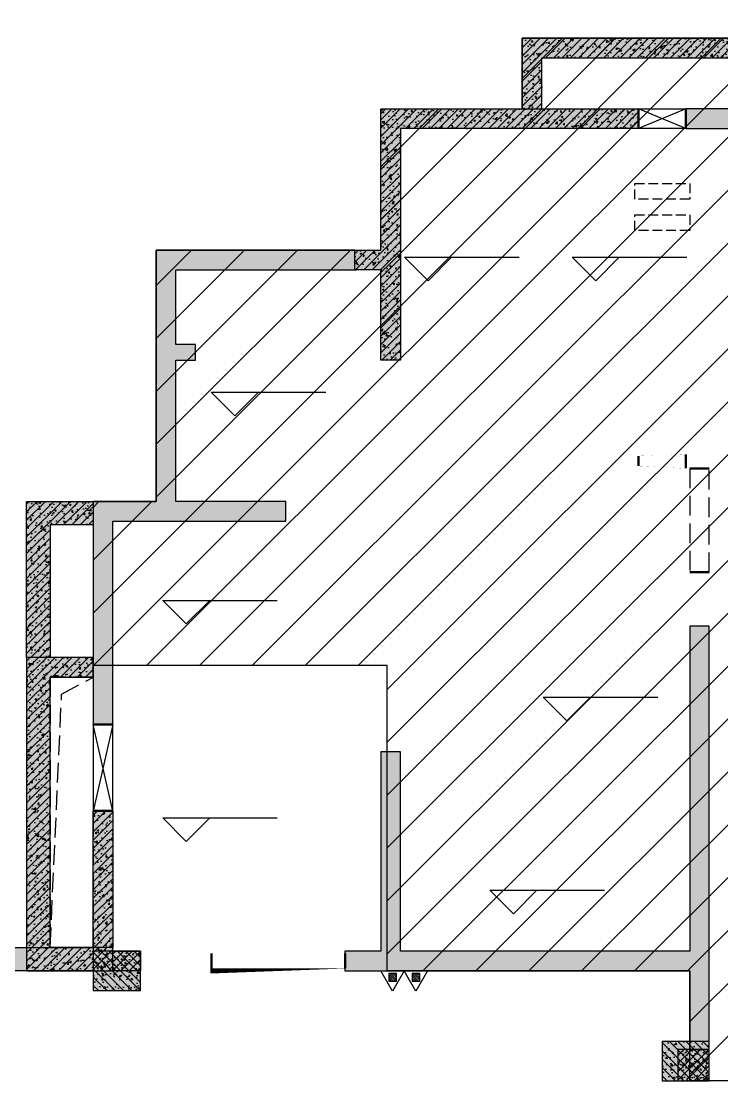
# Model space of a CAD drawing. Extents: x -1338203 to 1886333, y -783476 to 1038610.
# Drawn here: x 802840 to 811754, y -350601 to -337055 of the extents above; entities that cross this region are included whole.
import ezdxf

# ---------------------------------------------------------------- set-up
doc = ezdxf.new("R2010")
doc.units = 0
doc.header["$LTSCALE"] = 1000
doc.header["$MEASUREMENT"] = 0
for name, pattern in [('A-001-平面参照B2$0$A-001-平面参照B2$0$DASH', [0.35, 0.25, -0.1]), ('A-01-平面B2$0$DASH', [0.35, 0.25, -0.1]), ('M01预留预埋-B2$0$DASH', [0.35, 0.25, -0.1])]:
    doc.linetypes.add(name, pattern=pattern)
for name, color, linetype in [('A-001-平面参照B2$0$0A-O-HOLE', 52, 'Continuous'), ('A-01-平面B2$0$0A-A-SYMB-ELEV', 150, 'Continuous'), ('A-01-平面B2$0$0A-B-D&W', 135, 'Continuous'), ('M001-预留预埋B2$0$0M-A-JGLD', 3, 'Continuous'), ('M001-预留预埋B2$0$0M-A-LD', 4, 'Continuous'), ('M01预留预埋-B2$0$0M-A-JGLD', 3, 'Continuous'), ('M01预留预埋-B2$0$0M-A-LD', 4, 'Continuous'), ('S-01-墙柱B2_B1$0$0S-CC-LINE', 52, 'Continuous'), ('S-01-墙柱B2_B1$0$0S-CW-HATCH', 251, 'Continuous'), ('S-01-墙柱B2_B1$0$0S-CW-HATCH-UP', 251, 'Continuous'), ('S-01-墙柱B2_B1$0$0S-CW-LINE', 72, 'Continuous'), ('S-01-墙柱B2_B1$0$0S-S-HOLE', 55, 'Continuous'), ('S001地下二墙柱$0$0S-CW-LINE', 72, 'Continuous'), ('S001地下二墙柱$0$S001地下二墙柱$0$0A-P-PKNG-STRP', 40, 'Continuous'), ('S001地下二墙柱$0$S001地下二墙柱$0$0S-CC-LINE', 52, 'Continuous'), ('S001地下二墙柱$0$S001地下二墙柱$0$0S-CW-HATCH', 251, 'Continuous'), ('S001地下二墙柱$0$S001地下二墙柱$0$0S-CW-HATCH-UP', 251, 'Continuous'), ('负二层消火栓$0$负二层消火栓$1$0P-EQUIP-FH', 7, 'Continuous')]:
    doc.layers.add(name, color=color, linetype=linetype)
pattern_1 = [(45, (0, 0), (-53.03300858899106, 53.03300858899107), []), (49.99999999999999, (0, 0), (215.178054780226, -18.82564049477853), [22.5, -247.5]), (355, (0, 0), (-41.6254000839, 225.6576401100035), [18, -198]), (100.4514, (17.9315039999783, -1.568802000023425), (173.5528145142065, 206.8318626182861), [19.122057, -210.3426336]), (46.18420000000002, (0, 60), (320.1723145876933, -49.65570429870542), [33.74999999999992, -371.2499999999994]), (96.6356, (26.68102349992841, 55.86200790014118), (280.398811664611, 292.2353612701325), [28.6830864, -315.5139]), (351.1842, (0, 60), (280.3985835400882, 292.2355802775974), [27, -297]), (21, (30, 45), (179.0721156355385, -120.7856671996016), [22.5, -247.5]), (326.0000000000001, (30, 45), (72.99459957647451, 217.5450135140559), [18, -198]), (71.4514, (44.92266990011558, 34.93451819987968), (252.066788574447, 96.75914901298572), [19.122057, -210.3426336]), (37.50000000000001, (0, 0), (3.647956595187201, 99.86815614939344), [0, -195.6, 0, -201, 0, -198.75]), (7.499999999999999, (0, 0), (78.92086123264458, 118.3235135647081), [0, -114.6, 0, -191.1, 0, -75.75]), (327.5, (-66.89999999990687, 0), (160.1467308517227, -6.766461520313927), [0, -75, 0, -234, 0, -310.5]), (317.5, (-96.89999999990687, 0), (174.9558508027159, 30.03149469969532), [0, -97.5, 0, -155.4, 0, -220.5])]
pattern_2 = [(45, (0, 0), (-53.03300858899106, 53.03300858899107), []), (49.99999999999999, (0, 0), (215.178054780226, -18.82564049477853), [22.5, -247.5]), (355, (0, 0), (-41.6254000839, 225.6576401100035), [18, -198]), (100.4514, (17.9315039999783, -1.568802000023425), (173.5528145142065, 206.8318626182861), [19.122057, -210.3426336]), (46.18420000000002, (0, 60), (320.1723145876933, -49.65570429870542), [33.74999999999994, -371.2499999999995]), (96.6356, (26.68102349992841, 55.86200790014118), (280.398811664611, 292.2353612701325), [28.6830864, -315.5139]), (351.1842, (0, 60), (280.3985835400882, 292.2355802775974), [27, -297]), (21, (30, 45), (179.0721156355385, -120.7856671996016), [22.5, -247.5]), (326.0000000000001, (30, 45), (72.99459957647451, 217.5450135140559), [18, -198]), (71.4514, (44.92266990011558, 34.93451819987968), (252.066788574447, 96.75914901298572), [19.122057, -210.3426336]), (37.50000000000001, (0, 0), (3.647956595187201, 99.86815614939344), [0, -195.6, 0, -201, 0, -198.75]), (7.499999999999999, (0, 0), (78.92086123264458, 118.3235135647081), [0, -114.6, 0, -191.1, 0, -75.75]), (327.5, (-66.89999999990687, 0), (160.1467308517227, -6.766461520313927), [0, -75, 0, -234, 0, -310.5]), (317.5, (-96.89999999990687, 0), (174.9558508027159, 30.03149469969532), [0, -97.5, 0, -155.4, 0, -220.5])]

# ---------------------------------------------------------------- blocks, each defined once
blk = doc.blocks.new('A-01-平面B2')
at = {"layer": 'A-01-平面B2$0$0A-A-SYMB-ELEV'}
for p, q in [((-6489.626252879854, 6500), (-6789.626252879854, 6800)), ((-6789.626252879854, 6800), (-5331.067270380619, 6800)), ((-6489.626252879854, 6500), (-6189.626252879854, 6800)), ((-4356.459897886962, 6500), (-4656.459897886962, 6800)), ((-4656.459897886962, 6800), (-3197.900915387727, 6800)), ((-4356.459897886962, 6500), (-4056.459897886962, 6800)), ((-8948.77339317603, 4781.71784697671), (-9248.77339317603, 5081.71784697671)), ((-9248.77339317603, 5081.71784697671), (-7790.214410676796, 5081.71784697671)), ((-8948.77339317603, 4781.71784697671), (-8648.77339317603, 5081.71784697671)), ((-9566.892983085942, 2128.908649169025), (-9866.892983085942, 2428.908649169025)), ((-9866.892983085942, 2428.908649169025), (-8408.334000586707, 2428.908649169025)), ((-9566.892983085942, 2128.908649169025), (-9266.892983085942, 2428.908649169025)), ((-4722.732299701776, 895.2742673113244), (-5022.732299701776, 1195.274267311324)), ((-5022.732299701776, 1195.274267311324), (-3564.173317202542, 1195.274267311324)), ((-4722.732299701776, 895.2742673113244), (-4422.732299701776, 1195.274267311324)), ((-9566.892983085942, -639.77595923841), (-9866.892983085942, -339.77595923841)), ((-9866.892983085942, -339.77595923841), (-8408.334000586707, -339.77595923841)), ((-9566.892983085942, -639.77595923841), (-9266.892983085942, -339.77595923841)), ((-5403.958512985613, -1561.758163026418), (-5703.958512985613, -1261.758163026418)), ((-5703.958512985613, -1261.758163026418), (-4245.399530486378, -1261.758163026418)), ((-5403.958512985613, -1561.758163026418), (-5103.958512985613, -1261.758163026418))]:
    blk.add_line(p, q, dxfattribs=at)
at = {"layer": 'A-01-平面B2$0$0A-B-D&W', "linetype": 'A-01-平面B2$0$DASH'}
blk.add_lwpolyline([(-3160, 2789.999999998952), (-2910, 2789.999999998952), (-2910, 4110), (-3160, 4110)], close=True, dxfattribs=at)
blk = doc.blocks.new('A-001-主楼组合参照B2')
at = {"ltscale": 0.002}
h = blk.add_hatch(dxfattribs=at)
h.set_pattern_fill('ANSI31', color=8, scale=300)
h.set_pattern_definition([(45, (-290759.7580399357, -7878.096521442116), (-336.7596045400933, 336.7596045400933), [])])
h.paths.add_polyline_path([(66281.2331245013, -186940.2985313081), (66281.2331245013, -185540.2985321602), (62441.23312550061, -185540.2987123799), (62441.23312550061, -181550.2985321602), (55141.23312550061, -181550.2985321602), (55141.23312550061, -185540.2990549848), (51301.23103445512, -185540.2992352045), (51301.23103445512, -186940.2985283216), (44981.23312550061, -186940.298366589), (44981.23312550061, -185540.2985321603), (41131.23316977848, -185540.2985321603), (41131.23316977848, -181650.298521692), (37391.68398198416, -181650.298521692), (37391.68398198416, -179560.2984945478), (38191.2331748188, -179560.2985321605), (38191.2331748188, -176360.2984955478), (41051.23312550061, -176360.2985331602), (41051.2331735522, -174560.2985321603), (42851.29555012775, -174560.2985321603), (42851.2331690148, -173660.2985216923), (46981.23312550061, -173660.2985321605), (46981.23312550061, -172090.2984945478), (50101.2331740607, -172090.2985321603), (50101.23312550061, -174560.2984945478), (67481.2331245013, -174560.2984945478), (67481.2331245013, -172090.2985321603), (70601.23312550061, -172090.2984945478), (70601.2331735522, -174560.2984945478), (76531.2331740607, -174560.2984945478), (76531.2331740607, -176360.2984955478), (79391.23312550061, -176360.2984955478), (79391.2331740607, -179560.2984945478), (80191.23312550061, -179560.2984945478), (80191.2331740607, -182110.2984945478), (81091.2331740607, -182110.2985321603), (81091.23312550061, -185540.2984945478), (72601.23312550061, -185540.2984945478), (72601.23312550061, -186940.2984953998)])
h.paths.add_polyline_path([(2291.232276478084, -185540.2985785123), (9781.232275478309, -185540.2985785123), (9781.232275478309, -186540.298578512), (9631.232276478084, -186540.2985785118), (9631.232276478084, -186940.2985785123), (16251.23227647808, -186940.2985785123), (16251.23227647808, -186540.2985785118), (16101.23227547831, -186540.298578512), (16101.23227547831, -185540.2985785123), (23691.23227547831, -185540.2985785123), (23691.23227547831, -179560.2985785123), (22891.23227547831, -179560.2985785123), (22891.23227547831, -176360.2985785123), (20031.23227547831, -176360.2985785123), (20031.23227547831, -174560.2985785123), (18231.13172222464, -174560.2985785123), (18231.13172222464, -173660.2985785123), (14101.23227547831, -173660.2985785123), (14101.23227547831, -172090.2985785123), (10981.23227547831, -172090.2985785123), (10981.23227547831, -174560.2985785123), (-6398.767723521916, -174560.2985785123), (-6398.767723521916, -172090.2985785123), (-9518.767724521691, -172090.2985785123), (-9518.767724521691, -174560.2985785123), (-15448.76772452169, -174560.2985785123), (-15448.76772452169, -176360.2985785123), (-18308.76772452169, -176360.2985785123), (-18308.76772452169, -179560.2985785123), (-19108.76772452169, -179560.2985785123), (-19108.76772452169, -181610.2985785122), (-20008.76772452169, -181610.2985785122), (-20008.76772452169, -185540.2985785253), (-11518.76772452169, -185540.2985785123), (-11518.76772502181, -186540.2985785123), (-11668.7677235154, -186540.2985785123), (-11668.7677235154, -186940.2985785123), (-5048.767723521916, -186940.2985785123), (-5048.767723515397, -186540.2985785123), (-5198.767723515397, -186540.2985785123), (-5198.767723521916, -185540.2985785123), (-1358.767723515397, -185540.2985785123), (-1358.767723515397, -181550.2985785122), (2291.232276478084, -181550.2985785122)])
h.paths.add_polyline_path([(-109958.7612749783, -168806.1891832975), (-109958.7612691789, -173536.1891834346), (-109708.7612749792, -173536.1891833699), (-103818.7612749829, -173536.1891834874), (-103818.761274982, -177236.1891834413), (-99248.76127499505, -177236.1891834215), (-99248.76127499505, -178036.18918342), (-92868.76126927859, -178036.18918342), (-92868.76126927952, -177236.1891834659), (-71298.76126929256, -177236.189183469), (-71298.76126929256, -178036.18918342), (-64918.7612635761, -178036.18918342), (-64918.76126357983, -177236.1891834659), (-54208.76126359007, -177236.1891834659), (-54208.761263591, -168806.1891834316), (-59108.76126921247, -168806.1891711009), (-59108.76126921247, -167906.1891711006), (-62058.76126937452, -167906.189171247), (-62058.76126937452, -168806.1891711009), (-64368.7612635761, -168806.1891832975), (-64368.7612635761, -167456.1891832975), (-66168.76126925531, -167456.1891832975), (-66168.76126925531, -165386.1891709544), (-69468.76126918918, -165386.1891709558), (-69468.76126920874, -167386.1891832859), (-71848.76126930187, -167386.1891832851), (-71848.76126924413, -168806.189183286), (-82158.76126925531, -168806.1891771933), (-82158.76126917521, -167906.1891709485), (-85208.7612691957, -167906.1891711006), (-85208.7612691957, -168806.1891711009), (-92318.76126924134, -168806.1891835518), (-92318.76126926276, -167386.1891837005), (-94698.76126924786, -167386.1891834291), (-94698.76126925531, -165386.1891709551), (-97998.76126925531, -165386.1891709539), (-97998.76126925531, -167456.1891834188), (-99798.76126925158, -167456.1891834186), (-99798.76127499505, -168806.1891832975)])
h.paths.add_polyline_path([(-115663.7569348987, -225243.7857859249), (-115663.7569348987, -225843.7857859249), (-115413.7569348987, -225843.7857859249), (-115413.7569348987, -225243.7857859249), (-114083.7569348987, -225243.7857859249), (-114083.7569348987, -225843.7857859249), (-113833.7569348987, -225843.7857859249), (-113833.7569348987, -225243.7857859249), (-112008.7569348987, -225243.7857859248), (-112008.7569348987, -225843.7857859249), (-111588.7569348987, -225843.7857859249), (-111588.7569348987, -225243.7857859249), (-92908.75693489867, -225243.7857859249), (-92908.75693489867, -225843.7857859249), (-92488.75693489867, -225843.7857859249), (-92488.75693489867, -225243.7857859249), (-90663.75693489867, -225243.7857859249), (-90663.75693489867, -225843.7857859249), (-90413.75693489867, -225843.7857859249), (-90413.75693489867, -225243.7857859249), (-89083.75693489867, -225243.7857859249), (-89083.75693489867, -225843.7857859249), (-88833.75693489867, -225843.7857859249), (-88833.75693489867, -225243.7857859252), (-82963.75693489867, -225243.7857859252), (-82963.75693489867, -225843.7857859249), (-82713.75693489867, -225843.7857859249), (-82713.75693489867, -225243.7857859249), (-81383.75693489867, -225243.7857859249), (-81383.75693489867, -225843.7857859249), (-81133.75693489867, -225843.7857859249), (-81133.75693489867, -225243.7857859249), (-79308.75693489867, -225243.7857859249), (-79308.75693489867, -225843.7857859249), (-78888.75693489867, -225843.7857859249), (-78888.75693489867, -225243.7857859249), (-60208.75693489867, -225243.7857859248), (-60208.75693489867, -225843.7857859249), (-59788.75693489867, -225843.7857859249), (-59788.75693489867, -225243.7857859249), (-57963.75693489867, -225243.7857859249), (-57963.75693489867, -225843.7857859249), (-57713.75693489867, -225843.7857859249), (-57713.75693489867, -225243.7857859249), (-56383.75693489867, -225243.7857859249), (-56383.75693489867, -225843.7857859249), (-56133.75693489867, -225843.7857859249), (-56133.75693489867, -225243.7857859249), (-53248.75693489867, -225243.7857859249), (-53248.75693488936, -216463.7857859784), (-53248.75693488843, -216463.7857880258), (-56518.75693488098, -216463.785787997), (-56518.75693485443, -216463.7857859249), (-59958.75693489867, -216463.7857859248), (-59958.75693489867, -215463.7857859249), (-67988.75693489867, -215463.7857859249), (-67988.75693489867, -211893.7857859249), (-71108.75693489867, -211893.7857859249), (-71108.75693489867, -215463.7857859249), (-79138.75693489867, -215463.7857859249), (-79138.75693489867, -216463.7857859249), (-81758.75504769175, -216463.7857608667), (-81758.75504769175, -215463.785828924), (-83908.76013395959, -215463.7857370347), (-83908.76013395959, -216463.7856689774), (-86598.75693489867, -216463.7856940356), (-87848.75693495455, -216463.7857859249), (-92658.75693489867, -216463.7857859249), (-92658.75693489867, -215463.7857859249), (-100688.7569348987, -215463.7857859249), (-100688.7569348987, -211893.7857859249), (-103808.7569348987, -211893.7857859249), (-103808.7569349583, -215463.7857859249), (-111838.7569348987, -215463.7857859249), (-111838.7569348987, -215463.778743452), (-114238.7569348931, -215463.7788353413), (-114238.7569348931, -215463.7856940356), (-116458.756825553, -215463.7857859285), (-116458.7570442806, -216463.7857859212), (-118548.7571535825, -216463.7856940356), (-118548.7570442406, -221293.7879517402), (-119248.7632341522, -221293.7879937084), (-119248.7632341522, -221893.7879937084), (-118548.7602174289, -221893.7879937084), (-118548.7569348987, -223843.7809536252), (-119248.763234115, -223843.7809955936), (-119248.763234115, -224443.7809955936), (-118548.7569348987, -224443.7809536252), (-118548.7569348987, -225243.7857859249)])
h.paths.add_polyline_path([(-11948.76700253668, -235160.2985359748), (-15608.76700253668, -235160.2985359748), (-15608.76700253668, -237713.5560672852), (-16508.76700253668, -237713.5560672852), (-16508.76700253668, -241140.2985359879), (-8018.767002536682, -241140.2985359748), (-8018.767003037734, -242140.2985359748), (-8168.767002536682, -242140.2985359748), (-8168.767002536682, -242540.2985359748), (-1548.767002536682, -242540.298535975), (-1548.767002536682, -242140.298535975), (-1698.767001538305, -242140.2985359748), (-1698.767001538305, -241140.298535975), (13281.23299746332, -241140.298535975), (13281.23299746332, -242140.2985359748), (13131.23299746332, -242140.2985359748), (13131.23299746332, -242540.2985359748), (19751.23299746332, -242540.2985359748), (19751.23299746332, -242140.2985359748), (19601.23299746332, -242140.2985359748), (19601.23299746332, -241140.2985359748), (27191.23299746332, -241140.2985359748), (27191.23299746332, -239340.2985359748), (27191.23304551211, -239340.2985359748), (27191.23304551211, -237140.2985358062), (27191.23299746332, -237140.2985358062), (27191.23299746332, -235250.2984237619), (23441.23299746332, -235250.2984237619), (23441.23299746332, -230950.2983570985), (23441.23299746332, -230160.2985359748), (21531.23299746332, -230160.2985359753), (17601.23299746332, -230160.2985359753), (17601.52712125261, -227690.2985359748), (14481.52712125261, -227690.2985359748), (14481.23299746332, -230160.2985359748), (-2898.767001538305, -230160.2985359748), (-2898.767001538305, -227690.2985359748), (-6018.767002536682, -227690.2985359748), (-6018.767002536682, -230160.2985359748), (-9948.767002536682, -230160.2985359748), (-11948.76700253668, -230160.2985359748)])
h.paths.add_polyline_path([(67491.23229324841, -237139.9998558274), (67491.23229401116, -235159.999855996), (71151.23229324794, -235159.999855996), (71151.23229324841, -234559.999855996), (73051.23229324841, -234559.999855996), (73051.23229324841, -230159.9998559959), (77081.23229324841, -230159.999855996), (77080.93816945818, -227689.999855996), (80200.93816945818, -227689.999855996), (80201.23229324841, -230159.999855996), (97581.23229224817, -230159.999855996), (97581.23229224817, -227689.999855996), (100701.2322932484, -227689.999855996), (100701.2322932484, -230159.999855996), (104631.2322932484, -230159.999855996), (106631.2322932484, -230159.999855996), (106631.2322932484, -231959.999855996), (109491.2322932484, -231959.999855996), (109491.2322932484, -235159.999855996), (110291.2322932484, -235159.999855996), (110291.2322932484, -237713.257387306), (111191.2322932484, -237713.257387306), (111191.2322932484, -241139.999856009), (102701.2322932484, -241139.999855996), (102701.2322937485, -242139.999855996), (102851.2322932484, -242139.999855996), (102851.2322932484, -242539.999855996), (96231.23229324841, -242539.999855996), (96231.23229324841, -242139.999855996), (96381.23229224817, -242139.999855996), (96381.23229224817, -241139.999855996), (81401.23229324841, -241139.999855996), (81401.23229324841, -242139.999855996), (81551.23229324841, -242139.9998559955), (81551.23229324841, -242539.999855996), (74931.23229324841, -242539.999855996), (74931.23229324841, -242139.999855996), (75081.23229324841, -242139.999855996), (75081.23229324841, -241139.999855996), (67491.23229324841, -241139.999855996), (67491.23229324841, -239339.999855996)])
h.paths.add_polyline_path([(11810.72601094865, -302464.7122348832), (13795.7470119854, -302220.4619652765), (17696.32407989795, -301740.5088564857), (17394.38181419042, -299289.0335956084), (20491.02751642303, -298908.0015827207), (20792.96978213009, -301359.476843597), (25884.45497300685, -300732.9864286719), (26492.75564002548, -305675.69523174), (29132.84460410872, -305350.8410156242), (28524.54393708915, -300408.1322125561), (38042.87436600938, -299236.9331309021), (37741.22402247298, -296785.4219499681), (40837.86972569837, -296404.3899369583), (41139.52006923431, -298855.9011178924), (45040.10263646976, -298375.947332428), (47025.13193277246, -298131.6960421153), (47635.76015855395, -303094.2692828734), (50474.35205226694, -302744.9899377254), (51268.3637707883, -302647.2894216004), (51580.18199404958, -305181.4349219284), (52178.19982720283, -310041.5235503284), (48297.46755293082, -310519.0348228897), (48117.94285455183, -309060.0382901131), (44465.48894935404, -309509.4606642824), (44587.61459500552, -310501.9753123728), (44736.49179173284, -310483.6564656604), (44785.34204979544, -310880.6623249209), (38214.89507903275, -311689.1340958558), (38166.04482097016, -311292.1282365952), (38314.92201720015, -311273.8093899438), (38192.79637204413, -310281.2947417925), (23324.92694372847, -312110.7369061121), (23447.05258888449, -313103.2515542634), (23595.92978610727, -313084.9327074896), (23644.78004416986, -313481.9385667506), (17074.33307340764, -314290.4103376855), (17025.48281534505, -313893.4044784249), (17174.36001256783, -313875.0856316515), (17052.23436741135, -312882.5709835001), (1787.359078842448, -314760.8634060043), (1909.484723998467, -315753.3780541557), (2058.361921221251, -315735.0592073823), (2107.212179283844, -316132.0650666428), (-4463.234791478375, -316940.5368375777), (-4512.085049540969, -316543.5309783171), (-4363.20785231865, -316525.2121315437), (-4485.333497474669, -315532.6974833923), (-12911.78286028025, -316569.5442107695), (-13330.67382316641, -313165.21896761), (-12437.4106398311, -313055.3058869696), (-12507.02225759183, -312489.5725373559), (-12748.83103498048, -310524.3935341835), (-11954.81931645959, -310426.6930180584), (-12345.62138095987, -307250.6461439739), (-9507.029487246415, -306901.3667988268), (-9726.855648528086, -305114.8404321541), (-7940.226588892518, -304895.8488561726), (-8050.13966953312, -304002.5856728373), (-3951.156865628669, -303497.3721730416), (-4142.894128524465, -301939.124175443), (-1046.248426291859, -301558.0921625552), (-744.5980827559251, -304009.6033434892), (7185.593955974327, -303033.8194386902), (7796.222181755817, -307996.3926794484), (12421.35423673061, -307427.2854756413)])
h.paths.add_polyline_path([(118675.7859663961, -301882.809409273), (118078.7053500742, -297020.9645447106), (118078.5068137946, -297019.3479245001), (118009.0274021446, -296453.598323043), (117767.6778670328, -294488.3628660979), (116973.6433389063, -294585.8778297879), (116583.5834841465, -291409.7397172834), (113744.9100460953, -291758.3557124749), (113525.5013777933, -289971.7780241912), (111540.4150574778, -290215.565433416), (107639.7204380578, -290694.6076925431), (107338.9349182204, -288242.9902351153), (104242.2002585281, -288623.2985935061), (104542.9857783655, -291074.916050934), (87292.58565581567, -293193.4286369771), (86991.5082054229, -290741.8470313875), (83894.77354474016, -291122.1553899002), (84195.85099513293, -293573.7369954897), (80295.15637571295, -294052.7792546166), (78310.07005539746, -294296.5666638416), (78919.53857846209, -299259.28246463), (76080.86514040898, -299607.8984598218), (75286.8306122825, -299705.4134235118), (75598.05663160351, -302239.6317223347), (76015.75496586668, -305640.8215212679), (83549.15755146206, -304715.6483032462), (83671.05125557748, -305708.191463465), (83522.16978205112, -305726.4755190959), (83570.92726389621, -306123.4927831589), (90141.56298413989, -305316.5564586243), (90092.80550229526, -304919.5391945612), (89943.9240292625, -304937.8232501313), (89822.03032465023, -303945.2800899736), (104690.3268628216, -302119.3123950005), (104812.2205674339, -303111.8555551582), (104663.3390934102, -303130.1396108497), (104712.0965752553, -303527.1568749131), (111282.7322954994, -302720.2205503787), (111233.9748136543, -302323.2032863157), (111085.0933396306, -302341.4873420075), (110963.1996350179, -301348.9441818497), (114616.7046459892, -300901.0549714464), (114795.7921093565, -302359.3094186358)])
at = {"color": 3, "flags": 128}
blk.add_lwpolyline([(55141.23312550061, -185540.2990549848), (51301.23103445512, -185540.2992352045), (51301.23103445512, -186940.2985283216), (44981.23312550061, -186940.298366589), (44981.23312550061, -185540.2985321603), (41131.23316977848, -185540.2985321603), (41131.23316977848, -181650.298521692), (37391.68398198416, -181650.298521692), (37391.68398198416, -179560.2984945478), (38191.2331748188, -179560.2985321605), (38191.2331748188, -176360.2984955478), (41051.23312550061, -176360.2985331602), (41051.2331735522, -174560.2985321603), (42851.29555012775, -174560.2985321603), (42851.2331690148, -173660.2985216923), (46981.23312550061, -173660.2985321605), (46981.23312550061, -172090.2984945478), (50101.2331740607, -172090.2985321603), (50101.23312550061, -174560.2984945478), (67481.2331245013, -174560.2984945478)], dxfattribs=at)
blk.add_blockref('A-01-平面B2', (48141.23301892844, -183249.9998517036))
blk = doc.blocks.new('A-001-平面参照B2$0$B1楼板开洞')
at = {"layer": 'A-001-平面参照B2$0$0A-O-HOLE', "linetype": 'A-001-平面参照B2$0$A-001-平面参照B2$0$DASH'}
blk.add_lwpolyline([(37391.23304943135, -181799.999724362), (36841.23317460506, -181799.999724362), (36841.23317460506, -185237.9164093608), (37391.23304943135, -185237.9164093608)], close=True, dxfattribs=at)
blk.add_lwpolyline([(36841.23317460506, -185237.9164093608), (36987.5450976002, -182014.8123364571), (37391.23304943135, -181799.999724362)], dxfattribs=at)
blk = doc.blocks.new('A-001-平面参照B2')
blk.add_blockref('A-001-平面参照B2$0$B1楼板开洞', (0.1359318754402921, 0.001880531723145396))
blk = doc.blocks.new('M01预留预埋-B2')
at = {"layer": 'M01预留预埋-B2$0$0M-A-JGLD'}
blk.add_lwpolyline([(-3809.999726300943, 8689.999687579577, 0, 0, 0), (-3209.999726297567, 8690.000310555799, 30, 30, 0), (-3209.999999891443, 8440.00000093237, 0, 0, 0), (-3810.000000108441, 8439.99999906763, 30, 30, 0), (-3810.000000108499, 8690.000835484825, 30, 30, 0)], format="xyseb", dxfattribs=at)
at = {"layer": 'M01预留预埋-B2$0$0M-A-LD', "linetype": 'M01预留预埋-B2$0$DASH', "ltscale": 0.5, "elevation": 5e-06}
blk.add_lwpolyline([(-3859.999999999709, 7740.071827069565), (-3159.999999999942, 7740.071827069565), (-3159.999999999884, 7540.13100130629), (-3859.999999999651, 7540.13100130629)], close=True, dxfattribs=at)
at = {"layer": 'M01预留预埋-B2$0$0M-A-LD', "linetype": 'M01预留预埋-B2$0$DASH', "ltscale": 0.5}
blk.add_lwpolyline([(-3859.999999999825, 7339.842239951191), (-3160.000000000058, 7339.842239951191), (-3160, 7139.901414187916), (-3859.999999999767, 7139.901414187916)], close=True, dxfattribs=at)
at = {"layer": 'M01预留预埋-B2$0$0M-A-LD'}
for points in [[(-3209.999999999447, 4110.000000000815, 0, 0, 0), (-3810.000000000553, 4109.999999999185, 30, 30, 0), (-3810.000000000902, 4289.999999999185, 0, 0, 0), (-3210.000000075408, 4290.000000000815, 30, 30, 0), (-3209.999999999447, 4110.000000000815, 30, 30, 0)], [(-3160.000000994361, 4110, 0, 0, 0), (-3160, 2789.999999999185, 30, 30, 0), (-2909.644231328508, 2790.071446564107, 0, 0, 0), (-2909.999999994587, 4110.147559396864, 30, 30, 0), (-3160, 4110, 30, 30, 0)]]:
    blk.add_lwpolyline(points, format="xyseb", dxfattribs=at)
blk = doc.blocks.new('M001-预留预埋B2')
at = {"layer": 'M001-预留预埋B2$0$0M-A-JGLD', "elevation": 6.813054459086967e-05}
blk.add_lwpolyline([(37391.09825507086, -183499.9997047816, 0, 0, 0), (37391.09636997583, -182399.9997261068, 30, 30, 0), (37641.09723615856, -182399.9998114078, 0, 0, 0), (37641.09738737356, -183499.9998114073, 30, 30, 0)], format="xyseb", close=True, dxfattribs=at)
at = {"layer": 'M001-预留预埋B2$0$0M-A-LD', "elevation": 1.233240153367059e-06}
blk.add_lwpolyline([(40595.43088373216, -185289.0472093914, 0, 0, 0), (38895.43088373216, -185289.0458872934, 30, 30, 0), (38895.43088373262, -185539.1096560506, 0, 0, 0), (40595.43088373262, -185538.9822027464, 30, 30, 0), (40595.43088373216, -185289.0472093914, 30, 30, 0)], format="xyseb", dxfattribs=at)
blk.add_blockref('M01预留预埋-B2', (48141.23301948491, -183249.9998506358))
blk = doc.blocks.new('负二层消火栓$0$负二层消火栓$1$$TwtSys$00000546')
h = blk.add_hatch()
h.set_pattern_fill('ANSI31', color=256, scale=200, style=0)
h.set_pattern_definition([(45, (-38543.80223862439, -6670.830405693208), (-17.67766952966369, 17.67766952966369), [])])
h.paths.add_polyline_path([(-64.92232553117356, 173.7449990885525), (64.922325531159, 173.7449990885525), (64.922325531159, 43.90034802621994), (-64.92232553117356, 43.90034802621994)])
for points in [[(0, 343.6163707387423), (-198.3870041439732, 0), (198.3870041439732, 0)], [(-64.92232553117356, 173.7449990885525), (64.922325531159, 173.7449990885525), (64.922325531159, 43.90034802621994), (-64.92232553117356, 43.90034802621994)]]:
    blk.add_lwpolyline(points, close=True)
blk = doc.blocks.new('负二层消火栓')
at = {"layer": '负二层消火栓$0$负二层消火栓$1$0P-EQUIP-FH', "xscale": -0.75, "yscale": 0.75, "zscale": 0.75, "rotation": 180}
for p in [(41199.48704648321, -185539.0832999554), (41497.06755269901, -185539.0832999554)]:
    blk.add_blockref('负二层消火栓$0$负二层消火栓$1$$TwtSys$00000546', p, dxfattribs=at)
blk = doc.blocks.new('S-01-墙柱B2_B1')
at = {"layer": 'S-01-墙柱B2_B1$0$0S-CW-HATCH'}
h = blk.add_hatch(color=256, dxfattribs=at)
h.dxf.hatch_style = 1
h.paths.add_polyline_path([(32049.99998884322, 149.9997264500707), (31800.0000003227, 149.9997264500707), (31799.99999900023, -2039.999998999992), (28390, -2040), (28390, 499.9999989999924), (28139.99999900023, 500), (28139.99999900023, -2039.999998999992), (24460, -2040), (24460, 2100), (24209.99999900023, 2099.999998999992), (24209.99999949988, -3290), (24460.00000050012, -3290), (24460, -2290), (32950, -2290), (32950, 1140), (32050, 1140), (32050, 3690), (31250, 3690), (31250, 6889.999998999992), (28390, 6889.999998999992), (28390, 8690), (22460, 8690), (22460, 11160), (19339.99999900023, 11160), (19339.99999900023, 8690), (1960, 8690), (1960, 11160), (-1160, 11160), (-1159.999999000225, 8690), (-3210.000009183306, 8690), (-3210.000009183306, 8440), (-910, 8439.999999069143), (-909.9999990002252, 10910), (1709.999999000225, 10910), (1709.999999000225, 8440), (6890.000000999775, 8440), (6890.000000999775, 3710), (7090, 3710), (7090, 8440), (14210.00000099977, 8440), (14210, 3710), (14409.99999900023, 3710), (14410, 8440), (19590, 8440), (19590, 10910), (22209.99999900023, 10910), (22209.99999900023, 8440), (22460, 8440), (28140, 8440), (28140.0138989999, 5490), (28390, 5490), (28390, 6640), (30999.99999900023, 6640), (31000, 5690), (30750, 5690), (30750, 5490), (31000, 5490), (30999.99999900023, 3689.99999974994), (29600, 3690.00000025006), (29600, 3439.99999949988), (31799.99999900023, 3439.999998999992), (31799.99999900023, 890), (32699.99999900023, 889.9999989999924), (32699.99999900023, -2039.999998999992), (32050, -2040), (32050.00000132201, 149.9997264500707)])
h = blk.add_hatch(color=256, dxfattribs=at)
h.dxf.hatch_style = 1
h.paths.add_polyline_path([(-5039.937623421196, 8690), (-5039.937623421196, 9340), (-1159.999999263324, 9340), (-1159.999999263324, 9590), (-5289.937623421196, 9590), (-5289.937623421196, 8690)])
h = blk.add_hatch(color=256, dxfattribs=at)
h.dxf.hatch_style = 1
h.paths.add_polyline_path([(-3810.001187366433, 8440.000001481269), (-6839.999999932945, 8440.014278425137), (-6840.013900000136, 5490), (-7090, 5490), (-7090, 6640), (-7420.000000194181, 6640), (-7420.000000194181, 6889.999998999992), (-7090, 6889.999998999992), (-7090, 8690), (-3810.000009400304, 8690)])
h = blk.add_hatch(color=256, dxfattribs=at)
h.dxf.hatch_style = 1
h.paths.add_polyline_path([(-10749.99999872968, 849.9999994772952), (-10499.99999873247, 849.9999994772952), (-10499.99999873014, 3440), (-8299.999998730142, 3440), (-8299.999998730142, 3690), (-9699.999998730142, 3690), (-9699.999998730142, 5490), (-9449.999998730142, 5490), (-9449.999998730142, 5690), (-9699.999998730142, 5690), (-9699.999998730142, 6640), (-7419.999998924322, 6640), (-7419.999999396037, 6890), (-9949.999998730142, 6889.999998999992), (-9949.999998730142, 3690), (-10749.99999873014, 3690)])
h = blk.add_hatch(color=256, dxfattribs=at)
h.dxf.hatch_style = 1
h.paths.add_polyline_path([(-11599.04647219362, 1700), (-11599.04647219362, 3690), (-10749.99999873014, 3690.000000000146), (-10749.99999873008, 3390), (-11299.9999987263, 3389.999999999985), (-11299.99999872624, 1700)])
h = blk.add_hatch(color=256, dxfattribs=at)
h.dxf.hatch_style = 1
h.paths.add_polyline_path([(-7089.999999000225, 500.0000000055879), (-7089.999999000225, -2039.999998994637), (-7549.999999000225, -2039.999998994637), (-7549.999999000225, -2290), (-3160, -2290), (-3160, -3290), (-2910, -3290), (-2910, 2100), (-3160, 2100), (-3160, -2039.999998999992), (-6840, -2039.999999994412), (-6840, 499.9999990053475)])
at = {"layer": 'S-01-墙柱B2_B1$0$0S-CW-HATCH', "ltscale": 0.002}
h = blk.add_hatch(color=256, dxfattribs=at)
h.dxf.hatch_style = 1
h.paths.add_polyline_path([(-10750, 1700), (-11599.99999872642, 1700), (-11599.99999872642, -2290.00000104541), (-10499.99919535965, -2290.00000104541), (-10499.99999873294, -1990.00000104541), (-11299.99999872642, -1990.000001044944), (-11299.99999872642, 1450.000000000233), (-10750, 1450.000000000233)])
at = {"layer": 'S-01-墙柱B2_B1$0$0S-CW-HATCH'}
h = blk.add_hatch(color=256, dxfattribs=at)
h.dxf.hatch_style = 1
h.paths.add_polyline_path([(-10749.99999873014, -254.9999568632338), (-10499.99999873294, -254.9999568632338), (-10499.99999873294, -1990.00000104541), (-10749.99999873014, -1990.00000104541)])
h = blk.add_hatch(color=256, dxfattribs=at)
h.dxf.hatch_style = 1
h.paths.add_polyline_path([(-10149.74999964982, -2290.00000104541), (-10499.99986483762, -2290.00000104541), (-10499.99986483762, -2039.999998999992), (-10149.74999964982, -2039.999998999992)])
h = blk.add_hatch(color=256, dxfattribs=at)
h.dxf.hatch_style = 1
h.paths.add_polyline_path([(-2910, -3290), (-3310, -3290), (-3310, -3690), (-2910, -3690)])
at = {"layer": 'S-01-墙柱B2_B1$0$0S-CW-HATCH-UP'}
h = blk.add_hatch(dxfattribs=at)
h.set_pattern_fill('钢筋混凝土', color=256, scale=30)
h.set_pattern_definition(pattern_2)
h.paths.add_polyline_path([(32049.99998884322, 149.9997264500707), (31800.0000003227, 149.9997264500707), (31799.99999900023, -2039.999998999992), (28390, -2040), (28390, 499.9999989999924), (28139.99999900023, 500), (28139.99999900023, -2039.999998999992), (24460, -2040), (24460, 2100), (24209.99999900023, 2099.999998999992), (24209.99999949988, -3290), (24460.00000050012, -3290), (24460, -2290), (32950, -2290), (32950, 1140), (32050, 1140), (32050, 3690), (31250, 3690), (31250, 6889.999998999992), (28390, 6889.999998999992), (28390, 8690), (22460, 8690), (22460, 11160), (19339.99999900023, 11160), (19339.99999900023, 8690), (1960, 8690), (1960, 11160), (-1160, 11160), (-1159.999999000225, 8690), (-3210.000009183306, 8690), (-3210.000009183306, 8440), (-910, 8439.999999069143), (-909.9999990002252, 10910), (1709.999999000225, 10910), (1709.999999000225, 8440), (6890.000000999775, 8440), (6890.000000999775, 3710), (7090, 3710), (7090, 8440), (14210.00000099977, 8440), (14210, 3710), (14409.99999900023, 3710), (14410, 8440), (19590, 8440), (19590, 10910), (22209.99999900023, 10910), (22209.99999900023, 8440), (22460, 8440), (28140, 8440), (28140.0138989999, 5490), (28390, 5490), (28390, 6640), (30999.99999900023, 6640), (31000, 5690), (30750, 5690), (30750, 5490), (31000, 5490), (30999.99999900023, 3689.99999974994), (29600, 3690.00000025006), (29600, 3439.99999949988), (31799.99999900023, 3439.999998999992), (31799.99999900023, 890), (32699.99999900023, 889.9999989999924), (32699.99999900023, -2039.999998999992), (32050, -2040), (32050.00000132201, 149.9997264500707)])
h = blk.add_hatch(dxfattribs=at)
h.set_pattern_fill('钢筋混凝土', color=256, scale=30)
h.set_pattern_definition([(45, (-2315945.200256534, 751130.8505780132), (-53.03300858899106, 53.03300858899107), []), (49.99999999999999, (-2315945.200256534, 751130.8505780132), (215.178054780226, -18.82564049477853), [22.5, -247.5]), (355, (-2315945.200256534, 751130.8505780132), (-41.6254000839, 225.6576401100035), [18, -198]), (100.4514, (-2315927.268752534, 751129.2817760132), (173.5528145142065, 206.8318626182861), [19.122057, -210.3426336]), (46.18420000000002, (-2315945.200256534, 751190.8505780132), (320.1723145876933, -49.65570429870542), [33.74999999999987, -371.249999999999]), (96.6356, (-2315918.519233034, 751186.7125859133), (280.398811664611, 292.2353612701325), [28.6830864, -315.5139]), (351.1842, (-2315945.200256534, 751190.8505780132), (280.3985835400882, 292.2355802775974), [27, -297]), (21, (-2315915.200256534, 751175.8505780132), (179.0721156355385, -120.7856671996016), [22.5, -247.5]), (326.0000000000001, (-2315915.200256534, 751175.8505780132), (72.99459957647451, 217.5450135140559), [18, -198]), (71.4514, (-2315900.277586634, 751165.7850962132), (252.066788574447, 96.75914901298572), [19.122057, -210.3426336]), (37.50000000000001, (-2315945.200256534, 751130.8505780132), (3.647956595187201, 99.86815614939344), [0, -195.6, 0, -201, 0, -198.75]), (7.499999999999999, (-2315945.200256534, 751130.8505780132), (78.92086123264458, 118.3235135647081), [0, -114.6, 0, -191.1, 0, -75.75]), (327.5, (-2316012.100256534, 751130.8505780132), (160.1467308517227, -6.766461520313927), [0, -75, 0, -234, 0, -310.5]), (317.5, (-2316042.100256534, 751130.8505780132), (174.9558508027159, 30.03149469969532), [0, -97.5, 0, -155.4, 0, -220.5])])
h.paths.add_polyline_path([(-5039.937623421196, 8690), (-5039.937623421196, 9340), (-1159.999999263324, 9340), (-1159.999999263324, 9590), (-5289.937623421196, 9590), (-5289.937623421196, 8690)])
h = blk.add_hatch(dxfattribs=at)
h.set_pattern_fill('钢筋混凝土', color=256, scale=30)
h.set_pattern_definition(pattern_2)
h.paths.add_polyline_path([(-3810.001187366433, 8440.000001481269), (-6839.999999932945, 8440.014278425137), (-6840.013900000136, 5490), (-7090, 5490), (-7090, 6640), (-7420.000000194181, 6640), (-7420.000000194181, 6889.999998999992), (-7090, 6889.999998999992), (-7090, 8690), (-3810.000009400304, 8690)])
h = blk.add_hatch(dxfattribs=at)
h.set_pattern_fill('钢筋混凝土', color=256, scale=30)
h.set_pattern_definition(pattern_1)
h.paths.add_polyline_path([(-10749.99999872968, 849.9999994772952), (-10499.99999873247, 849.9999994772952), (-10499.99999873014, 3440), (-8299.999998730142, 3440), (-8299.999998730142, 3690), (-9699.999998730142, 3690), (-9699.999998730142, 5490), (-9449.999998730142, 5490), (-9449.999998730142, 5690), (-9699.999998730142, 5690), (-9699.999998730142, 6640), (-7419.999998924322, 6640), (-7419.999999396037, 6890), (-9949.999998730142, 6889.999998999992), (-9949.999998730142, 3690), (-10749.99999873014, 3690)])
h = blk.add_hatch(dxfattribs=at)
h.set_pattern_fill('钢筋混凝土', color=256, scale=30)
h.set_pattern_definition([(45, (-381508.5856959414, -70902.63783605269), (-53.03300858899106, 53.03300858899107), []), (49.99999999999999, (-381508.5856959414, -70902.63783605269), (215.178054780226, -18.82564049477853), [22.5, -247.5]), (355, (-381508.5856959414, -70902.63783605269), (-41.6254000839, 225.6576401100035), [18, -198]), (100.4514, (-381490.6541919414, -70904.20663805268), (173.5528145142065, 206.8318626182861), [19.122057, -210.3426336]), (46.18420000000002, (-381508.5856959414, -70842.63783605269), (320.1723145876933, -49.65570429870542), [33.74999999999997, -371.2499999999998]), (96.6356, (-381481.9046724414, -70846.77582815269), (280.398811664611, 292.2353612701325), [28.6830864, -315.5139]), (351.1842, (-381508.5856959414, -70842.63783605269), (280.3985835400882, 292.2355802775974), [27, -297]), (21, (-381478.5856959414, -70857.63783605269), (179.0721156355385, -120.7856671996016), [22.5, -247.5]), (326.0000000000001, (-381478.5856959414, -70857.63783605269), (72.99459957647451, 217.5450135140559), [18, -198]), (71.4514, (-381463.6630260414, -70867.70331785269), (252.066788574447, 96.75914901298572), [19.122057, -210.3426336]), (37.50000000000001, (-381508.5856959414, -70902.63783605269), (3.647956595187201, 99.86815614939344), [0, -195.6, 0, -201, 0, -198.75]), (7.499999999999999, (-381508.5856959414, -70902.63783605269), (78.92086123264458, 118.3235135647081), [0, -114.6, 0, -191.1, 0, -75.75]), (327.5, (-381575.4856959414, -70902.63783605269), (160.1467308517227, -6.766461520313927), [0, -75, 0, -234, 0, -310.5]), (317.5, (-381605.4856959414, -70902.63783605269), (174.9558508027159, 30.03149469969532), [0, -97.5, 0, -155.4, 0, -220.5])])
h.paths.add_polyline_path([(-11599.04647219362, 1700), (-11599.04647219362, 3690), (-10749.99999873014, 3690.000000000146), (-10749.99999873008, 3390), (-11299.9999987263, 3389.999999999985), (-11299.99999872624, 1700)])
h = blk.add_hatch(dxfattribs=at)
h.set_pattern_fill('钢筋混凝土', color=256, scale=30)
h.set_pattern_definition(pattern_1)
h.paths.add_polyline_path([(-7089.999999000225, 500.0000000055879), (-7089.999999000225, -2039.999998994637), (-7549.999999000225, -2039.999998994637), (-7549.999999000225, -2290), (-3160, -2290), (-3160, -3290), (-2910, -3290), (-2910, 2100), (-3160, 2100), (-3160, -2039.999998999992), (-6840, -2039.999999994412), (-6840, 499.9999990053475)])
at = {"layer": 'S-01-墙柱B2_B1$0$0S-CW-HATCH-UP', "ltscale": 0.002}
h = blk.add_hatch(dxfattribs=at)
h.set_pattern_fill('钢筋混凝土', color=256, scale=30)
h.set_pattern_definition([(45, (-814506.5997310029, 346860.9264860121), (-53.03300858899106, 53.03300858899107), []), (49.99999999999999, (-814506.5997310029, 346860.9264860121), (215.178054780226, -18.82564049477853), [22.5, -247.5]), (355, (-814506.5997310029, 346860.9264860121), (-41.6254000839, 225.6576401100035), [18, -198]), (100.4514, (-814488.668227003, 346859.357684012), (173.5528145142065, 206.8318626182861), [19.122057, -210.3426336]), (46.18420000000002, (-814506.5997310029, 346920.9264860121), (320.1723145876933, -49.65570429870542), [33.74999999999991, -371.2499999999993]), (96.6356, (-814479.918707503, 346916.788493912), (280.398811664611, 292.2353612701325), [28.6830864, -315.5139]), (351.1842, (-814506.5997310029, 346920.9264860121), (280.3985835400882, 292.2355802775974), [27, -297]), (21, (-814476.5997310029, 346905.9264860121), (179.0721156355385, -120.7856671996016), [22.5, -247.5]), (326.0000000000001, (-814476.5997310029, 346905.9264860121), (72.99459957647451, 217.5450135140559), [18, -198]), (71.4514, (-814461.6770611028, 346895.8610042119), (252.066788574447, 96.75914901298572), [19.122057, -210.3426336]), (37.50000000000001, (-814506.5997310029, 346860.9264860121), (3.647956595187201, 99.86815614939344), [0, -195.6, 0, -201, 0, -198.75]), (7.499999999999999, (-814506.5997310029, 346860.9264860121), (78.92086123264458, 118.3235135647081), [0, -114.6, 0, -191.1, 0, -75.75]), (327.5, (-814573.4997310028, 346860.9264860121), (160.1467308517227, -6.766461520313927), [0, -75, 0, -234, 0, -310.5]), (317.5, (-814603.4997310028, 346860.9264860121), (174.9558508027159, 30.03149469969532), [0, -97.5, 0, -155.4, 0, -220.5])])
h.paths.add_polyline_path([(-10750, 1700), (-11599.99999872642, 1700), (-11599.99999872642, -2290.00000104541), (-10499.99919535965, -2290.00000104541), (-10499.99999873294, -1990.00000104541), (-11299.99999872642, -1990.000001044944), (-11299.99999872642, 1450.000000000233), (-10750, 1450.000000000233)])
at = {"layer": 'S-01-墙柱B2_B1$0$0S-CW-HATCH-UP'}
h = blk.add_hatch(dxfattribs=at)
h.set_pattern_fill('钢筋混凝土', color=256, scale=30)
h.set_pattern_definition(pattern_2)
h.paths.add_polyline_path([(-10749.99999873014, -254.9999568632338), (-10499.99999873294, -254.9999568632338), (-10499.99999873294, -1990.00000104541), (-10749.99999873014, -1990.00000104541)])
h = blk.add_hatch(dxfattribs=at)
h.set_pattern_fill('钢筋混凝土', color=256, scale=30)
h.set_pattern_definition([(45, (-2315945.200256534, 1065967.072485717), (-53.03300858899106, 53.03300858899107), []), (49.99999999999999, (-2315945.200256534, 1065967.072485717), (215.178054780226, -18.82564049477853), [22.5, -247.5]), (355, (-2315945.200256534, 1065967.072485717), (-41.6254000839, 225.6576401100035), [18, -198]), (100.4514, (-2315927.268752534, 1065965.503683717), (173.5528145142065, 206.8318626182861), [19.122057, -210.3426336]), (46.18420000000002, (-2315945.200256534, 1066027.072485717), (320.1723145876933, -49.65570429870542), [33.74999999999996, -371.2499999999997]), (96.6356, (-2315918.519233034, 1066022.934493618), (280.398811664611, 292.2353612701325), [28.6830864, -315.5139]), (351.1842, (-2315945.200256534, 1066027.072485717), (280.3985835400882, 292.2355802775974), [27, -297]), (21, (-2315915.200256534, 1066012.072485717), (179.0721156355385, -120.7856671996016), [22.5, -247.5]), (326.0000000000001, (-2315915.200256534, 1066012.072485717), (72.99459957647451, 217.5450135140559), [18, -198]), (71.4514, (-2315900.277586634, 1066002.007003918), (252.066788574447, 96.75914901298572), [19.122057, -210.3426336]), (37.50000000000001, (-2315945.200256534, 1065967.072485717), (3.647956595187201, 99.86815614939344), [0, -195.6, 0, -201, 0, -198.75]), (7.499999999999999, (-2315945.200256534, 1065967.072485717), (78.92086123264458, 118.3235135647081), [0, -114.6, 0, -191.1, 0, -75.75]), (327.5, (-2316012.100256534, 1065967.072485717), (160.1467308517227, -6.766461520313927), [0, -75, 0, -234, 0, -310.5]), (317.5, (-2316042.100256534, 1065967.072485717), (174.9558508027159, 30.03149469969532), [0, -97.5, 0, -155.4, 0, -220.5])])
h.paths.add_polyline_path([(-10149.74999964982, -2290.00000104541), (-10499.99986483762, -2290.00000104541), (-10499.99986483762, -2039.999998999992), (-10149.74999964982, -2039.999998999992)])
h = blk.add_hatch(dxfattribs=at)
h.set_pattern_fill('钢筋混凝土', color=256, scale=30)
h.set_pattern_definition([(45, (0, 0), (-53.03300858899106, 53.03300858899107), []), (49.99999999999999, (0, 0), (215.178054780226, -18.82564049477853), [22.5, -247.5]), (355, (0, 0), (-41.6254000839, 225.6576401100035), [18, -198]), (100.4514, (17.9315039999783, -1.568802000023425), (173.5528145142065, 206.8318626182861), [19.122057, -210.3426336]), (46.18420000000002, (0, 60), (320.1723145876933, -49.65570429870542), [33.74999999999972, -371.2499999999977]), (96.6356, (26.68102349992841, 55.86200790014118), (280.398811664611, 292.2353612701325), [28.6830864, -315.5139]), (351.1842, (0, 60), (280.3985835400882, 292.2355802775974), [27, -297]), (21, (30, 45), (179.0721156355385, -120.7856671996016), [22.5, -247.5]), (326.0000000000001, (30, 45), (72.99459957647451, 217.5450135140559), [18, -198]), (71.4514, (44.92266990011558, 34.93451819987968), (252.066788574447, 96.75914901298572), [19.122057, -210.3426336]), (37.50000000000001, (0, 0), (3.647956595187201, 99.86815614939344), [0, -195.6, 0, -201, 0, -198.75]), (7.499999999999999, (0, 0), (78.92086123264458, 118.3235135647081), [0, -114.6, 0, -191.1, 0, -75.75]), (327.5, (-66.89999999990687, 0), (160.1467308517227, -6.766461520313927), [0, -75, 0, -234, 0, -310.5]), (317.5, (-96.89999999990687, 0), (174.9558508027159, 30.03149469969532), [0, -97.5, 0, -155.4, 0, -220.5])])
h.paths.add_polyline_path([(-2910, -3290), (-3310, -3290), (-3310, -3690), (-2910, -3690)])
at = {"layer": 'S-01-墙柱B2_B1$0$0S-CC-LINE'}
blk.add_lwpolyline([(-2910, -3290), (-3310, -3290), (-3310, -3690), (-2910, -3690)], close=True, dxfattribs=at)
at = {"layer": 'S-01-墙柱B2_B1$0$0S-CW-LINE'}
for points in [[(-5039.937623421196, 8690), (-5039.937623421196, 9340), (-1159.999999263324, 9340), (-1159.999999263324, 9590), (-5289.937623421196, 9590), (-5289.937623421196, 8690)], [(-10749.99999872968, 849.9999994772952), (-10499.99999873247, 849.9999994772952), (-10499.99999873014, 3440), (-8299.999998730142, 3440), (-8299.999998730142, 3690), (-9699.999998730142, 3690), (-9699.999998730142, 5490), (-9449.999998730142, 5490), (-9449.999998730142, 5690), (-9699.999998730142, 5690), (-9699.999998730142, 6640), (-7419.999998924322, 6640), (-7419.999999396037, 6890), (-9949.999998730142, 6889.999998999992), (-9949.999998730142, 3690), (-10749.99999873014, 3690)], [(-11599.04647219362, 1700), (-11599.04647219362, 3690), (-10749.99999873014, 3690.000000000146), (-10749.99999873008, 3390), (-11299.9999987263, 3389.999999999985), (-11299.99999872624, 1700)], [(-10750, 1700), (-11599.99999872642, 1700), (-11599.99999872642, -2290.00000104541), (-10499.99919535965, -2290.00000104541), (-10499.99999873294, -1990.00000104541), (-11299.99999872642, -1990.000001044944), (-11299.99999872642, 1450.000000000233), (-10750, 1450.000000000233)], [(-10749.99999873014, -254.9999568632338), (-10499.99999873294, -254.9999568632338), (-10499.99999873294, -1990.00000104541), (-10749.99999873014, -1990.00000104541)], [(-10149.74999964982, -2290.00000104541), (-10499.99986483762, -2290.00000104541), (-10499.99986483762, -2039.999998999992), (-10149.74999964982, -2039.999998999992)]]:
    blk.add_lwpolyline(points, close=True, dxfattribs=at)
at = {"layer": 'S-01-墙柱B2_B1$0$0S-CW-LINE', "flags": 128}
for points in [[(-3810.001187366433, 8440.000001481269), (-6839.999999932945, 8440.014278425137), (-6840.013900000136, 5490), (-7090, 5490), (-7090, 6640), (-7420.000000194181, 6640), (-7420.000000194181, 6889.999998999992), (-7090, 6889.999998999992), (-7090, 8690), (-3810.000009400304, 8690)], [(-7089.999999000225, 500.0000000055879), (-7089.999999000225, -2039.999998994637), (-7549.999999000225, -2039.999998994637), (-7549.999999000225, -2290), (-3160, -2290), (-3160, -3290), (-2910, -3290), (-2910, 2100), (-3160, 2100), (-3160, -2039.999998999992), (-6840, -2039.999999994412), (-6840, 499.9999990053475)]]:
    blk.add_lwpolyline(points, close=True, dxfattribs=at)
at = {"layer": 'S-01-墙柱B2_B1$0$0S-CW-LINE'}
blk.add_polyline3d([(22460, 11160, 0), (19339.99999900023, 11160, 0), (19339.99999900023, 8690, 0), (1960, 8690, 0), (1960, 11160, 0), (-1160, 11160, 0), (-1159.999999000225, 8690, 0), (-3210.000009183306, 8690, 0), (-3210.000009183306, 8440, 0), (-910, 8439.999999069143, 0), (-909.9999990002252, 10910, 0), (1709.999999000225, 10910, 0), (1709.999999000225, 8440, 0), (6890.000000999775, 8440, 0), (6890.000000999775, 3710, 0), (7090, 3710, 0), (7090, 8440, 0), (14210.00000099977, 8440, 0), (14210, 3710, 0), (14409.99999900023, 3710, 0), (14410, 8440, 0), (19590, 8440, 0), (19590, 10910, 0), (22209.99999900023, 10910, 0)], dxfattribs=at)
at = {"layer": 'S-01-墙柱B2_B1$0$0S-S-HOLE'}
for points in [[(-3210.000009183306, 8690), (-3810.001187366433, 8440.000001481269)], [(-3210.000009183306, 8440), (-3810.000009400304, 8690.000836028252)], [(-10499.99999873247, 849.9999994772952), (-10749.99999873014, -254.9999568632338)], [(-10499.99999873154, -254.9999568632338), (-10749.99999873014, 849.9999994772952)]]:
    blk.add_lwpolyline(points, dxfattribs=at)
for points in [[(-3810.000009400304, 8690.000836028252), (-3210.000009183306, 8690.000836028252), (-3210.000009183306, 8440.000001475913), (-3810.000009400304, 8440.000001475913)], [(-10499.99999873154, 849.9999994772952), (-10749.99999873014, 849.9999994772952), (-10749.99999873014, -254.9999568632338), (-10499.99999873154, -254.9999568632338)]]:
    blk.add_lwpolyline(points, close=True, dxfattribs=at)
blk = doc.blocks.new('S001地下二墙柱')
at = {"layer": 'S001地下二墙柱$0$S001地下二墙柱$0$0S-CW-HATCH', "ltscale": 0.002}
h = blk.add_hatch(color=256, dxfattribs=at)
h.dxf.hatch_style = 1
h.paths.add_polyline_path([(23691.23227626039, -185239.9998551498), (37391.23301892867, -185239.9998551498), (37391.23301892867, -185539.9998551498), (23691.23227626039, -185539.9998551498)])
at = {"layer": 'S001地下二墙柱$0$S001地下二墙柱$0$0S-CW-HATCH'}
h = blk.add_hatch(color=256, dxfattribs=at)
h.dxf.hatch_style = 1
h.paths.add_polyline_path([(37991.23301892867, -185789.9998531045), (37991.23301892867, -185289.9998531045), (37391.23301892867, -185289.9998531045), (37391.23301892867, -185789.9998531045)])
h = blk.add_hatch(color=256, dxfattribs=at)
h.dxf.hatch_style = 1
h.paths.add_polyline_path([(45231.23301954893, -186939.9998541045), (45231.23301954893, -186439.9998541045), (44631.23301954893, -186439.9998541045), (44631.23301954893, -186939.9998541045)])
at = {"layer": 'S001地下二墙柱$0$S001地下二墙柱$0$0S-CW-HATCH-UP', "ltscale": 0.002}
h = blk.add_hatch(dxfattribs=at)
h.set_pattern_fill('钢筋混凝土', color=256, scale=30)
h.set_pattern_definition([(45, (-766365.3667119634, 163610.9266319074), (-53.03300858899106, 53.03300858899107), []), (49.99999999999999, (-766365.3667119634, 163610.9266319074), (215.178054780226, -18.82564049477853), [22.5, -247.5]), (355, (-766365.3667119634, 163610.9266319074), (-41.6254000839, 225.6576401100035), [18, -198]), (100.4514, (-766347.4352079635, 163609.3578299074), (173.5528145142065, 206.8318626182861), [19.122057, -210.3426336]), (46.18420000000002, (-766365.3667119634, 163670.9266319074), (320.1723145876933, -49.65570429870542), [33.74999999999854, -371.2499999999883]), (96.6356, (-766338.6856884626, 163666.7886398074), (280.398811664611, 292.2353612701325), [28.6830864, -315.5139]), (351.1842, (-766365.3667119634, 163670.9266319074), (280.3985835400882, 292.2355802775974), [27, -297]), (21, (-766335.3667119634, 163655.9266319074), (179.0721156355385, -120.7856671996016), [22.5, -247.5]), (326.0000000000001, (-766335.3667119634, 163655.9266319074), (72.99459957647451, 217.5450135140559), [18, -198]), (71.4514, (-766320.444042061, 163645.8611501074), (252.066788574447, 96.75914901298572), [19.122057, -210.3426336]), (37.50000000000001, (-766365.3667119634, 163610.9266319074), (3.647956595187201, 99.86815614939344), [0, -195.6, 0, -201, 0, -198.75]), (7.499999999999999, (-766365.3667119634, 163610.9266319074), (78.92086123264458, 118.3235135647081), [0, -114.6, 0, -191.1, 0, -75.75]), (327.5, (-766432.266711962, 163610.9266319074), (160.1467308517227, -6.766461520313927), [0, -75, 0, -234, 0, -310.5]), (317.5, (-766462.266711962, 163610.9266319074), (174.9558508027159, 30.03149469969532), [0, -97.5, 0, -155.4, 0, -220.5])])
h.paths.add_polyline_path([(23691.23227626039, -185239.9998551498), (37391.23301892867, -185239.9998551498), (37391.23301892867, -185539.9998551498), (23691.23227626039, -185539.9998551498)])
at = {"layer": 'S001地下二墙柱$0$S001地下二墙柱$0$0S-CW-HATCH-UP'}
h = blk.add_hatch(dxfattribs=at)
h.set_pattern_fill('钢筋混凝土', color=256, scale=30, angle=-90.00000000000001)
h.set_pattern_definition([(315, (46942.9599796026, -218100.732455617), (53.03300858899107, 53.03300858899105), []), (320, (46942.9599796026, -218100.732455617), (-18.82564049477857, -215.178054780226), [22.5, -247.5]), (265, (46942.9599796026, -218100.732455617), (225.6576401100035, 41.62540008389996), [18, -198]), (10.45139999999999, (46941.39117760165, -218118.663959617), (206.831862618286, -173.5528145142065), [19.122057, -210.3426336]), (316.1842, (47002.9599796026, -218100.732455617), (-49.65570429870548, -320.1723145876933), [33.74999999999982, -371.2499999999986]), (6.635599999999986, (46998.82198750181, -218127.413479117), (292.2353612701324, -280.3988116646111), [28.68308639999902, -315.5138999999843]), (261.1841999999999, (47002.9599796026, -218100.732455617), (292.2355802775973, -280.3985835400882), [26.99999999999903, -296.9999999999844]), (291, (46987.9599796026, -218130.732455617), (-120.7856671996017, -179.0721156355385), [22.5, -247.5]), (236, (46987.9599796026, -218130.732455617), (217.5450135140559, -72.99459957647456), [18, -198]), (341.4514, (46977.89449780388, -218145.655125517), (96.75914901298567, -252.066788574447), [19.122057, -210.3426336]), (307.5, (46942.9599796026, -218100.732455617), (99.86815614939344, -3.647956595187219), [0, -195.5999999999986, 0, -200.9999999999986, 0, -198.7499999999986]), (277.5, (46942.9599796026, -218100.732455617), (118.3235135647081, -78.92086123264461), [0, -114.6, 0, -191.1, 0, -75.74999999999999]), (237.5, (46942.9599796026, -218033.832455617), (-6.766461520313956, -160.1467308517227), [0, -75, 0, -234, 0, -310.5]), (227.5, (46942.9599796026, -218003.832455617), (30.03149469969529, -174.9558508027159), [0, -97.5, 0, -155.4, 0, -220.5])])
h.paths.add_polyline_path([(37991.23301892867, -185789.9998531045), (37991.23301892867, -185289.9998531045), (37391.23301892867, -185289.9998531045), (37391.23301892867, -185789.9998531045)])
h = blk.add_hatch(dxfattribs=at)
h.set_pattern_fill('钢筋混凝土', color=256, scale=30, angle=-90.00000000000001)
h.set_pattern_definition([(315, (54182.95998022286, -219250.732456617), (53.03300858899107, 53.03300858899105), []), (320, (54182.95998022286, -219250.732456617), (-18.82564049477857, -215.178054780226), [22.5, -247.5]), (265, (54182.95998022286, -219250.732456617), (225.6576401100035, 41.62540008389996), [18, -198]), (10.45139999999999, (54181.39117822377, -219268.663960617), (206.831862618286, -173.5528145142065), [19.122057, -210.3426336]), (316.1842, (54242.95998022286, -219250.732456617), (-49.65570429870548, -320.1723145876933), [33.74999999999982, -371.2499999999986]), (6.635599999999986, (54238.82198812393, -219277.413480117), (292.2353612701324, -280.3988116646111), [28.68308639999902, -315.5138999999843]), (261.1841999999999, (54242.95998022286, -219250.732456617), (292.2355802775973, -280.3985835400882), [26.99999999999903, -296.9999999999844]), (291, (54227.95998022286, -219280.732456617), (-120.7856671996017, -179.0721156355385), [22.5, -247.5]), (236, (54227.95998022286, -219280.732456617), (217.5450135140559, -72.99459957647456), [18, -198]), (341.4514, (54217.89449842414, -219295.655126517), (96.75914901298567, -252.066788574447), [19.122057, -210.3426336]), (307.5, (54182.95998022286, -219250.732456617), (99.86815614939344, -3.647956595187219), [0, -195.5999999999986, 0, -200.9999999999986, 0, -198.7499999999986]), (277.5, (54182.95998022286, -219250.732456617), (118.3235135647081, -78.92086123264461), [0, -114.6, 0, -191.1, 0, -75.74999999999999]), (237.5, (54182.95998022286, -219183.832456617), (-6.766461520313956, -160.1467308517227), [0, -75, 0, -234, 0, -310.5]), (227.5, (54182.95998022286, -219153.832456617), (30.03149469969529, -174.9558508027159), [0, -97.5, 0, -155.4, 0, -220.5])])
h.paths.add_polyline_path([(45231.23301954893, -186939.9998541045), (45231.23301954893, -186439.9998541045), (44631.23301954893, -186439.9998541045), (44631.23301954893, -186939.9998541045)])
at = {"layer": 'S001地下二墙柱$0$0S-CW-LINE'}
blk.add_lwpolyline([(23691.23227688251, -185239.9998551495), (37391.23301892867, -185239.9998551495), (37391.23301892867, -185539.9998551499), (23691.23227688251, -185539.9998551499)], close=True, dxfattribs=at)
at = {"layer": 'S001地下二墙柱$0$S001地下二墙柱$0$0S-CC-LINE', "color": 1}
for points in [[(37991.23301892867, -185789.9998531045), (37991.23301892867, -185289.9998531045), (37391.23301892867, -185289.9998531045), (37391.23301892867, -185789.9998531045)], [(45231.23301954893, -186939.9998541045), (45231.23301954893, -186439.9998541045), (44631.23301954893, -186439.9998541045), (44631.23301954893, -186939.9998541045)]]:
    blk.add_lwpolyline(points, close=True, dxfattribs=at)
at = {"layer": 'S001地下二墙柱$0$S001地下二墙柱$0$0A-P-PKNG-STRP', "ltscale": 0.002}
blk.add_blockref('S-01-墙柱B2_B1', (48141.23301954893, -183249.9998541045), dxfattribs=at)

msp = doc.modelspace()

# ---------------------------------------------------------------- block references
at = {"ltscale": 0.002}
for name, p in [('S001地下二墙柱', (766365.3671995364, -163610.9267240381)), ('A-001-主楼组合参照B2', (766365.3666062295, -163610.9266430476)), ('A-001-主楼组合参照B2', (766365.3667125844, -163610.9266343083)), ('M001-预留预埋B2', (766365.3666062295, -163610.9262234796)), ('负二层消火栓', (766365.3667022258, -163610.9265942949))]:
    msp.add_blockref(name, p, dxfattribs=at)
msp.add_blockref('A-001-平面参照B2', (766365.3667127199, -163610.9266348326))
at = {"color": 0, "ltscale": 0.002}
msp.add_blockref('M001-预留预埋B2', (766365.3667022258, -163610.9266348326), dxfattribs=at)

doc.saveas('drawing.dxf')
